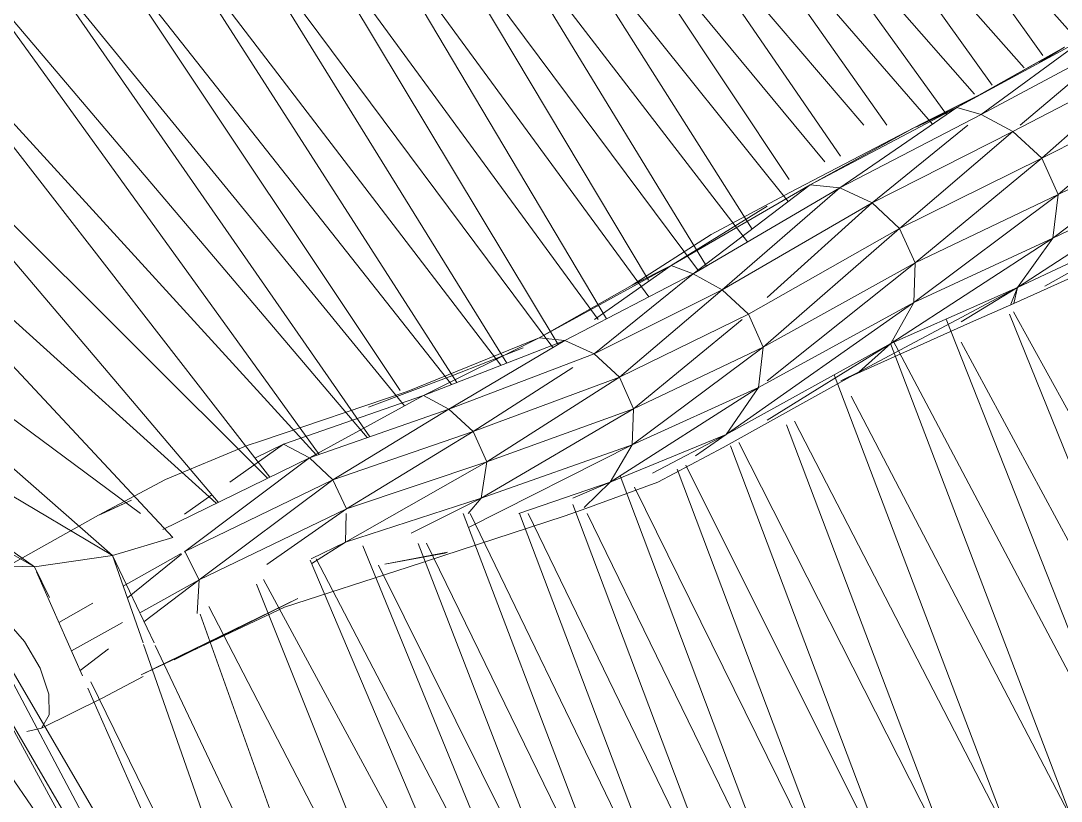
# Model space of a CAD drawing. Header units: millimetres. Extents: x -8546 to 211781, y -3000 to 31870.
# Drawn here: x -4723.57 to -4674.68, y 2544.46 to 2581.12 of the extents above; entities that cross this region are included whole.
import ezdxf

# ---------------------------------------------------------------- set-up
doc = ezdxf.new("R2010")
doc.units = ezdxf.units.MM
doc.layers.add('G-IMPT', color=8, linetype='Continuous', lineweight=9)
doc.layers.add('I-FURN', color=30, linetype='Continuous', lineweight=9)

# ---------------------------------------------------------------- blocks, each defined once
blk = doc.blocks.new('Artificial banana plant 1500mm - Family 4__C1-728657-Begane grond')
at = {"layer": 'G-IMPT'}
for p, q in [((-271.928, -64.508), (-262.788, -77.382)), ((-271.928, -64.508), (-262.788, -77.382)), ((-271.928, -64.508), (-261.354, -76.43)), ((-271.928, -64.508), (-261.354, -76.43)), ((-274.618, -65.558), (-265.156, -78.776)), ((-274.618, -65.558), (-265.156, -78.776)), ((-274.618, -65.558), (-263.663, -77.967)), ((-274.618, -65.558), (-263.663, -77.967)), ((-277.158, -66.472), (-267.313, -80.161)), ((-277.158, -66.472), (-267.313, -80.161)), ((-277.158, -66.472), (-265.996, -79.203)), ((-277.158, -66.472), (-265.996, -79.203)), ((-279.568, -67.248), (-270.119, -80.662)), ((-279.568, -67.248), (-270.119, -80.662)), ((-279.568, -67.248), (-267.964, -80.608)), ((-279.568, -67.248), (-267.964, -80.608)), ((-281.978, -67.991), (-272.297, -82.117)), ((-281.978, -67.991), (-272.297, -82.117)), ((-281.978, -67.991), (-271.19, -80.662)), ((-281.978, -67.991), (-271.19, -80.662)), ((-284.358, -68.69), (-274.704, -83.203)), ((-284.358, -68.69), (-274.704, -83.203)), ((-284.358, -68.69), (-273.032, -82.378)), ((-284.358, -68.69), (-273.032, -82.378)), ((-286.758, -69.253), (-276.448, -85.536)), ((-286.758, -69.253), (-276.448, -85.536)), ((-286.758, -69.253), (-274.747, -84.241)), ((-286.758, -69.253), (-274.747, -84.241)), ((-283.285, -89.751), (-295.088, -69.889)), ((-283.285, -89.751), (-295.088, -69.889)), ((-295.088, -69.889), (-281.295, -88.719)), ((-295.088, -69.889), (-281.295, -88.719)), ((-281.31, -87.937), (-292.098, -69.876)), ((-281.31, -87.937), (-292.098, -69.876)), ((-292.098, -69.876), (-278.969, -87.496)), ((-292.098, -69.876), (-278.969, -87.496)), ((-289.338, -69.665), (-278.59, -87.273)), ((-289.338, -69.665), (-278.59, -87.273)), ((-289.338, -69.665), (-276.66, -86.141)), ((-289.338, -69.665), (-276.66, -86.141)), ((-287.97, -91.829), (-301.318, -70.282)), ((-287.97, -91.829), (-301.318, -70.282)), ((-285.812, -91.104), (-301.318, -70.282)), ((-285.812, -91.104), (-301.318, -70.282)), ((-285.557, -90.952), (-298.198, -69.942)), ((-285.557, -90.952), (-298.198, -69.942)), ((-283.68, -89.78), (-298.198, -69.942)), ((-283.68, -89.78), (-298.198, -69.942)), ((-304.378, -70.844), (-290.315, -92.744)), ((-304.378, -70.844), (-290.315, -92.744)), ((-304.378, -70.844), (-288.245, -91.936)), ((-304.378, -70.844), (-288.245, -91.936)), ((-307.348, -71.57), (-292.979, -93.115)), ((-307.348, -71.57), (-292.979, -93.115)), ((-307.348, -71.57), (-290.57, -92.844)), ((-307.348, -71.57), (-290.57, -92.844)), ((-310.348, -72.346), (-294.41, -95.292)), ((-310.348, -72.346), (-294.41, -95.292)), ((-310.348, -72.346), (-292.777, -93.842)), ((-310.348, -72.346), (-292.777, -93.842)), ((-313.468, -73.035), (-296.785, -96.119)), ((-313.468, -73.035), (-296.785, -96.119)), ((-313.468, -73.035), (-294.536, -95.335)), ((-313.468, -73.035), (-294.536, -95.335)), ((-316.968, -74.197), (-299.113, -97.192)), ((-316.968, -74.197), (-299.113, -97.192)), ((-316.968, -74.197), (-296.917, -96.165)), ((-316.968, -74.197), (-296.917, -96.165)), ((-320.508, -76.011), (-301.529, -98.372)), ((-320.508, -76.011), (-301.529, -98.372)), ((-320.508, -76.011), (-299.222, -97.245)), ((-320.508, -76.011), (-299.222, -97.245)), ((-266.818, -79.823), (-260.708, -76.506)), ((-266.818, -79.823), (-260.708, -76.506)), ((-265.678, -80.15), (-260.708, -76.506)), ((-265.678, -80.15), (-260.708, -76.506)), ((-265.678, -80.15), (-259.148, -76.666)), ((-265.678, -80.15), (-259.148, -76.666)), ((-263.849, -80.662), (-259.148, -76.666)), ((-263.849, -80.662), (-259.148, -76.666)), ((-266.818, -79.823), (-261.758, -76.99)), ((-266.818, -79.823), (-261.758, -76.99)), ((-265.568, -79.129), (-261.758, -76.99)), ((-265.568, -79.129), (-261.758, -76.99)), ((-262.941, -77.718), (-261.758, -76.99)), ((-262.941, -77.718), (-261.758, -76.99)), ((-257.468, -77.446), (-264.188, -80.951)), ((-257.468, -77.446), (-264.188, -80.951)), ((-262.828, -82.208), (-257.468, -77.446)), ((-257.468, -77.446), (-262.828, -82.208)), ((-257.468, -77.446), (-262.828, -82.208)), ((-324.008, -78.25), (-303.658, -100.026)), ((-324.008, -78.25), (-303.658, -100.026)), ((-324.008, -78.25), (-301.623, -98.418)), ((-324.008, -78.25), (-301.623, -98.418)), ((-265.568, -79.129), (-268.818, -80.766)), ((-265.568, -79.129), (-268.611, -80.662)), ((-265.568, -79.129), (-268.611, -80.662)), ((-265.568, -79.129), (-268.583, -80.662)), ((-265.568, -79.129), (-268.583, -80.662)), ((-265.568, -79.129), (-268.583, -80.662)), ((-265.568, -79.129), (-266.818, -79.823)), ((-265.568, -79.129), (-266.818, -79.823)), ((-256.038, -78.767), (-262.828, -82.208)), ((-256.038, -78.767), (-262.828, -82.208)), ((-256.038, -78.767), (-262.828, -82.208)), ((-256.038, -78.767), (-262.058, -83.905)), ((-256.038, -78.767), (-262.058, -83.905)), ((-266.818, -79.823), (-273.708, -83.451)), ((-266.818, -79.823), (-273.708, -83.451)), ((-272.328, -83.599), (-266.818, -79.823)), ((-272.328, -83.599), (-266.818, -79.823)), ((-272.328, -83.599), (-265.678, -80.15)), ((-272.328, -83.599), (-265.678, -80.15)), ((-268.818, -80.766), (-266.818, -79.823)), ((-268.818, -80.766), (-266.818, -79.823)), ((-268.678, -80.71), (-266.818, -79.823)), ((-268.678, -80.71), (-266.818, -79.823)), ((-265.678, -80.15), (-266.818, -79.823)), ((-265.678, -80.15), (-266.818, -79.823)), ((-264.188, -80.951), (-265.678, -80.15)), ((-264.188, -80.951), (-265.678, -80.15)), ((-270.808, -84.306), (-266.311, -80.662)), ((-270.808, -84.306), (-266.311, -80.662)), ((-255.228, -80.55), (-262.308, -85.96)), ((-255.228, -80.55), (-262.308, -85.96)), ((-255.228, -80.55), (-262.058, -83.905)), ((-255.228, -80.55), (-262.058, -83.905)), ((-268.818, -80.766), (-274.678, -83.811)), ((-268.818, -80.766), (-274.678, -83.811)), ((-268.818, -80.766), (-273.708, -83.451)), ((-268.818, -80.766), (-273.708, -83.451)), ((-264.188, -80.951), (-270.808, -84.306)), ((-264.188, -80.951), (-270.808, -84.306)), ((-269.518, -85.503), (-264.188, -80.951)), ((-264.188, -80.951), (-269.518, -85.503)), ((-264.188, -80.951), (-269.518, -85.503)), ((-268.818, -80.766), (-268.678, -80.71)), ((-262.828, -82.208), (-264.188, -80.951)), ((-262.828, -82.208), (-264.188, -80.951)), ((-262.828, -82.208), (-264.188, -80.951)), ((-328.648, -81.503), (-306.498, -100.865)), ((-328.648, -81.503), (-306.498, -100.865)), ((-328.648, -81.503), (-305.179, -98.898)), ((-328.648, -81.503), (-305.179, -98.898)), ((-262.828, -82.208), (-269.518, -85.503)), ((-262.828, -82.208), (-269.518, -85.503)), ((-262.828, -82.208), (-269.518, -85.503)), ((-262.828, -82.208), (-268.788, -87.119)), ((-262.828, -82.208), (-268.788, -87.119)), ((-263.978, -88.288), (-255.288, -82.604)), ((-263.978, -88.288), (-255.288, -82.604)), ((-262.828, -82.208), (-262.058, -83.905)), ((-262.828, -82.208), (-262.058, -83.905)), ((-255.288, -82.604), (-262.308, -85.96)), ((-255.288, -82.604), (-262.308, -85.96)), ((-280.248, -87.243), (-273.708, -83.451)), ((-280.248, -87.243), (-273.708, -83.451)), ((-273.708, -83.451), (-279.208, -87.637)), ((-273.708, -83.451), (-279.208, -87.637)), ((-272.328, -83.599), (-279.208, -87.637)), ((-272.328, -83.599), (-279.208, -87.637)), ((-277.858, -88.395), (-272.328, -83.599)), ((-277.858, -88.395), (-272.328, -83.599)), ((-272.328, -83.599), (-273.708, -83.451)), ((-272.328, -83.599), (-273.708, -83.451)), ((-270.808, -84.306), (-272.328, -83.599)), ((-270.808, -84.306), (-272.328, -83.599)), ((-274.678, -83.811), (-278.368, -85.797)), ((-268.848, -88.982), (-262.058, -83.905)), ((-268.848, -88.982), (-262.058, -83.905)), ((-268.788, -87.119), (-262.058, -83.905)), ((-268.788, -87.119), (-262.058, -83.905)), ((-262.308, -85.96), (-262.058, -83.905)), ((-262.308, -85.96), (-262.058, -83.905)), ((-275.74, -84.465), (-280.248, -87.243)), ((-275.74, -84.465), (-280.248, -87.243)), ((-275.74, -84.465), (-280.248, -87.243)), ((-270.808, -84.306), (-277.858, -88.395)), ((-270.808, -84.306), (-277.858, -88.395)), ((-275.74, -88.746), (-270.808, -84.306)), ((-270.808, -84.306), (-275.74, -88.746)), ((-270.808, -84.306), (-275.74, -88.746)), ((-269.518, -85.503), (-270.808, -84.306)), ((-269.518, -85.503), (-270.808, -84.306)), ((-269.518, -85.503), (-270.808, -84.306)), ((-263.978, -88.288), (-256.448, -84.738)), ((-263.978, -88.288), (-256.448, -84.738)), ((-269.518, -85.503), (-276.618, -89.537)), ((-269.518, -85.503), (-276.618, -89.537)), ((-269.518, -85.503), (-276.618, -89.537)), ((-269.518, -85.503), (-275.928, -91.079)), ((-269.518, -85.503), (-275.928, -91.079)), ((-269.518, -85.503), (-268.788, -87.119)), ((-269.518, -85.503), (-268.788, -87.119)), ((-262.693, -88.216), (-257.486, -85.316)), ((-262.693, -88.216), (-257.486, -85.316)), ((-331.969, -85.745), (-306.498, -100.865)), ((-331.969, -85.745), (-306.498, -100.865)), ((-278.368, -85.797), (-282.078, -88.167)), ((-269.918, -90.917), (-262.308, -85.96)), ((-269.918, -90.917), (-262.308, -85.96)), ((-268.848, -88.982), (-262.308, -85.96)), ((-268.848, -88.982), (-262.308, -85.96)), ((-263.978, -88.288), (-262.308, -85.96)), ((-263.978, -88.288), (-262.308, -85.96)), ((-264.148, -89.027), (-257.988, -86.275)), ((-264.148, -89.027), (-257.988, -86.275)), ((-330.428, -87.147), (-310.168, -101.405)), ((-330.428, -87.147), (-310.168, -101.405)), ((-280.248, -87.243), (-284.866, -89.78)), ((-280.248, -87.243), (-284.866, -89.78)), ((-280.248, -87.243), (-283.844, -89.78)), ((-280.248, -87.243), (-283.844, -89.78)), ((-280.248, -87.243), (-282.078, -88.167)), ((-280.248, -87.243), (-282.078, -88.167)), ((-280.248, -87.243), (-281.938, -88.114)), ((-280.248, -87.243), (-281.938, -88.114)), ((-280.248, -87.243), (-279.208, -87.637)), ((-280.248, -87.243), (-279.208, -87.637)), ((-268.788, -87.119), (-275.928, -91.079)), ((-268.788, -87.119), (-275.928, -91.079)), ((-275.74, -92.66), (-268.788, -87.119)), ((-275.74, -92.66), (-268.788, -87.119)), ((-268.848, -88.982), (-268.788, -87.119)), ((-268.848, -88.982), (-268.788, -87.119)), ((-285.238, -90.764), (-279.208, -87.637)), ((-285.238, -90.764), (-279.208, -87.637)), ((-283.868, -91.403), (-279.208, -87.637)), ((-283.868, -91.403), (-279.208, -87.637)), ((-277.858, -88.395), (-279.208, -87.637)), ((-277.858, -88.395), (-279.208, -87.637)), ((-282.078, -88.167), (-286.448, -90.649)), ((-282.078, -88.167), (-286.448, -90.649)), ((-277.858, -88.395), (-283.868, -91.403)), ((-277.858, -88.395), (-283.868, -91.403)), ((-282.678, -92.497), (-277.858, -88.395)), ((-277.858, -88.395), (-282.678, -92.497)), ((-277.858, -88.395), (-282.678, -92.497)), ((-282.078, -88.167), (-281.938, -88.114)), ((-276.618, -89.537), (-277.858, -88.395)), ((-276.618, -89.537), (-277.858, -88.395)), ((-276.618, -89.537), (-277.858, -88.395)), ((-263.978, -88.288), (-271.408, -92.237)), ((-263.978, -88.288), (-271.408, -92.237)), ((-263.978, -88.288), (-269.918, -90.917)), ((-263.978, -88.288), (-269.918, -90.917)), ((-266.613, -89.887), (-263.978, -88.288)), ((-266.613, -89.887), (-263.978, -88.288)), ((-264.288, -89.071), (-263.978, -88.288)), ((-264.288, -89.071), (-263.978, -88.288)), ((-264.288, -89.071), (-263.978, -88.288)), ((-264.148, -89.027), (-263.978, -88.288)), ((-264.148, -89.027), (-263.978, -88.288)), ((-264.148, -89.027), (-263.978, -88.288)), ((-277.658, -95.193), (-268.848, -88.982)), ((-277.658, -95.193), (-268.848, -88.982)), ((-268.848, -88.982), (-276.138, -92.978)), ((-268.848, -88.982), (-276.138, -92.978)), ((-269.918, -90.917), (-268.848, -88.982)), ((-269.918, -90.917), (-268.848, -88.982)), ((-264.148, -89.027), (-266.178, -89.922)), ((-264.148, -89.027), (-266.178, -89.922)), ((-252.378, -110.752), (-264.166, -89.428)), ((-252.378, -110.752), (-264.166, -89.428)), ((-284.867, -89.78), (-286.448, -90.649)), ((-284.867, -89.78), (-286.448, -90.649)), ((-276.618, -89.537), (-282.678, -92.497)), ((-276.618, -89.537), (-282.678, -92.497)), ((-276.618, -89.537), (-282.678, -92.497)), ((-276.914, -89.78), (-282.018, -93.974)), ((-276.914, -89.78), (-282.018, -93.974)), ((-276.618, -89.537), (-275.928, -91.079)), ((-276.618, -89.537), (-275.928, -91.079)), ((-272.278, -92.668), (-266.178, -89.922)), ((-272.278, -92.668), (-266.178, -89.922)), ((-258.388, -112.406), (-267.329, -89.772)), ((-258.388, -112.406), (-267.329, -89.772)), ((-255.438, -111.6), (-264.343, -89.532)), ((-255.438, -111.6), (-264.343, -89.532)), ((-292.648, -93.174), (-286.448, -90.649)), ((-292.648, -93.174), (-286.448, -90.649)), ((-291.888, -93.358), (-286.448, -90.649)), ((-291.888, -93.358), (-286.448, -90.649)), ((-285.238, -90.764), (-291.888, -93.358)), ((-285.238, -90.764), (-291.888, -93.358)), ((-290.698, -93.999), (-285.238, -90.764)), ((-285.238, -90.764), (-290.698, -93.999)), ((-285.238, -90.764), (-290.698, -93.999)), ((-285.238, -90.764), (-286.448, -90.649)), ((-285.238, -90.764), (-286.448, -90.649)), ((-283.868, -91.403), (-285.238, -90.764)), ((-283.868, -91.403), (-285.238, -90.764)), ((-283.868, -91.403), (-285.238, -90.764)), ((-277.658, -95.193), (-269.918, -90.917)), ((-277.658, -95.193), (-269.918, -90.917)), ((-275.74, -94.52), (-269.918, -90.917)), ((-275.74, -94.52), (-269.918, -90.917)), ((-271.408, -92.237), (-269.918, -90.917)), ((-271.408, -92.237), (-269.918, -90.917)), ((-261.388, -113.322), (-269.937, -90.917)), ((-261.388, -113.322), (-269.937, -90.917)), ((-258.388, -112.406), (-269.831, -90.76)), ((-258.388, -112.406), (-269.831, -90.76)), ((-255.438, -111.6), (-266.613, -90.847)), ((-255.438, -111.6), (-266.613, -90.847)), ((-283.868, -91.403), (-290.698, -93.999)), ((-283.868, -91.403), (-290.698, -93.999)), ((-283.868, -91.403), (-290.698, -93.999)), ((-287.198, -91.109), (-290.548, -92.435)), ((-282.678, -92.497), (-283.868, -91.403)), ((-282.678, -92.497), (-283.868, -91.403)), ((-282.678, -92.497), (-283.868, -91.403)), ((-275.928, -91.079), (-282.078, -95.671)), ((-275.928, -91.079), (-282.078, -95.671)), ((-275.928, -91.079), (-282.018, -93.974)), ((-275.928, -91.079), (-282.018, -93.974)), ((-276.138, -92.978), (-275.928, -91.079)), ((-276.138, -92.978), (-275.928, -91.079)), ((-289.558, -95.053), (-284.867, -92.044)), ((-284.867, -92.044), (-289.558, -95.053)), ((-284.867, -92.044), (-289.558, -95.053)), ((-277.798, -95.793), (-271.408, -92.237)), ((-277.798, -95.793), (-271.408, -92.237)), ((-264.258, -114.312), (-272.584, -92.39)), ((-264.258, -114.312), (-272.584, -92.39)), ((-272.278, -92.668), (-271.408, -92.237)), ((-272.278, -92.668), (-271.408, -92.237)), ((-290.548, -92.435), (-294.468, -93.909)), ((-290.548, -92.435), (-294.338, -93.859)), ((-282.678, -92.497), (-289.558, -95.053)), ((-282.678, -92.497), (-289.558, -95.053)), ((-282.678, -92.497), (-289.558, -95.053)), ((-282.678, -92.497), (-288.908, -96.476)), ((-282.678, -92.497), (-288.908, -96.476)), ((-282.678, -92.497), (-282.018, -93.974)), ((-282.678, -92.497), (-282.018, -93.974)), ((-292.648, -93.174), (-299.498, -95.485)), ((-292.648, -93.174), (-299.498, -95.485)), ((-291.888, -93.358), (-298.468, -95.646)), ((-291.888, -93.358), (-298.468, -95.646)), ((-297.238, -96.277), (-291.888, -93.358)), ((-291.888, -93.358), (-297.238, -96.277)), ((-291.888, -93.358), (-297.238, -96.277)), ((-290.698, -93.999), (-291.888, -93.358)), ((-290.698, -93.999), (-291.888, -93.358)), ((-290.698, -93.999), (-291.888, -93.358)), ((-276.138, -92.978), (-283.118, -97.424)), ((-276.138, -92.978), (-283.118, -97.424)), ((-276.138, -92.978), (-282.078, -95.671)), ((-276.138, -92.978), (-282.078, -95.671)), ((-277.658, -95.193), (-276.138, -92.978)), ((-277.658, -95.193), (-276.138, -92.978)), ((-294.468, -93.909), (-294.338, -93.859)), ((-261.388, -113.322), (-271.792, -93.394)), ((-261.388, -113.322), (-271.792, -93.394)), ((-290.698, -93.999), (-297.238, -96.277)), ((-290.698, -93.999), (-297.238, -96.277)), ((-290.698, -93.999), (-297.238, -96.277)), ((-290.698, -93.999), (-296.148, -97.311)), ((-290.698, -93.999), (-296.148, -97.311)), ((-290.698, -93.999), (-296.148, -97.311)), ((-289.558, -95.053), (-290.698, -93.999)), ((-289.558, -95.053), (-290.698, -93.999)), ((-289.558, -95.053), (-290.698, -93.999)), ((-282.018, -93.974), (-289.178, -98.173)), ((-282.018, -93.974), (-289.178, -98.173)), ((-282.018, -93.974), (-288.908, -96.476)), ((-282.018, -93.974), (-288.908, -96.476)), ((-282.078, -95.671), (-282.018, -93.974)), ((-282.078, -95.671), (-282.018, -93.974)), ((-321.949, -94.715), (-310.168, -101.405)), ((-321.949, -94.715), (-310.168, -101.405)), ((-266.978, -115.427), (-274.824, -94.735)), ((-266.978, -115.427), (-274.824, -94.735)), ((-264.258, -114.312), (-274.444, -94.568)), ((-264.258, -114.312), (-274.444, -94.568)), ((-289.558, -95.053), (-296.148, -97.311)), ((-289.558, -95.053), (-296.148, -97.311)), ((-289.558, -95.053), (-296.148, -97.311)), ((-289.558, -95.053), (-295.508, -98.684)), ((-289.558, -95.053), (-295.508, -98.684)), ((-289.558, -95.053), (-288.908, -96.476)), ((-289.558, -95.053), (-288.908, -96.476)), ((-277.658, -95.193), (-283.118, -97.424)), ((-277.658, -95.193), (-283.118, -97.424)), ((-277.658, -95.193), (-281.121, -96.996)), ((-277.658, -95.193), (-281.121, -96.996)), ((-279.102, -96.197), (-277.658, -95.193)), ((-279.102, -96.197), (-277.658, -95.193)), ((-304.008, -97.294), (-300.168, -95.698)), ((-304.008, -97.294), (-300.168, -95.698)), ((-300.984, -97.422), (-298.468, -95.646)), ((-298.468, -95.646), (-300.984, -97.422)), ((-298.468, -95.646), (-300.984, -97.422)), ((-299.498, -95.485), (-300.168, -95.698)), ((-299.498, -95.485), (-300.168, -95.698)), ((-298.468, -95.646), (-299.811, -96.294)), ((-298.468, -95.646), (-299.811, -96.294)), ((-297.238, -96.277), (-298.468, -95.646)), ((-297.238, -96.277), (-298.468, -95.646)), ((-297.238, -96.277), (-298.468, -95.646)), ((-289.778, -99.555), (-282.078, -95.671)), ((-289.778, -99.555), (-282.078, -95.671)), ((-282.078, -95.671), (-289.178, -98.173)), ((-282.078, -95.671), (-289.178, -98.173)), ((-283.118, -97.424), (-282.078, -95.671)), ((-283.118, -97.424), (-282.078, -95.671)), ((-277.798, -95.793), (-280.878, -97.433)), ((-269.558, -116.63), (-277.464, -95.72)), ((-269.558, -116.63), (-277.464, -95.72)), ((-277.07, -95.56), (-266.978, -115.427)), ((-277.07, -95.56), (-266.978, -115.427)), ((-297.238, -96.277), (-304.138, -99.646)), ((-297.238, -96.277), (-304.138, -99.646)), ((-297.238, -96.277), (-304.138, -99.646)), ((-297.238, -96.277), (-303.098, -100.69)), ((-297.238, -96.277), (-303.098, -100.69)), ((-297.238, -96.277), (-303.098, -100.69)), ((-296.148, -97.311), (-297.238, -96.277)), ((-296.148, -97.311), (-297.238, -96.277)), ((-296.148, -97.311), (-297.238, -96.277)), ((-288.908, -96.476), (-295.548, -100.251)), ((-288.908, -96.476), (-295.548, -100.251)), ((-288.908, -96.476), (-295.508, -98.684)), ((-288.908, -96.476), (-295.508, -98.684)), ((-289.178, -98.173), (-288.908, -96.476)), ((-289.178, -98.173), (-288.908, -96.476)), ((-279.562, -96.628), (-269.558, -116.63)), ((-279.562, -96.628), (-269.558, -116.63)), ((-274.368, -119.064), (-282.65, -97.125)), ((-274.368, -119.064), (-282.65, -97.125)), ((-271.998, -117.889), (-279.963, -96.812)), ((-271.998, -117.889), (-279.963, -96.812)), ((-304.008, -97.294), (-307.158, -98.984)), ((-296.148, -97.311), (-303.098, -100.69)), ((-296.148, -97.311), (-303.098, -100.69)), ((-296.148, -97.311), (-303.098, -100.69)), ((-296.148, -97.311), (-302.428, -102.01)), ((-296.148, -97.311), (-302.428, -102.01)), ((-296.148, -97.311), (-295.508, -98.684)), ((-296.148, -97.311), (-295.508, -98.684)), ((-287.407, -98.898), (-283.118, -97.424)), ((-287.407, -98.898), (-283.118, -97.424)), ((-284.867, -98.176), (-283.118, -97.424)), ((-284.867, -98.176), (-283.118, -97.424)), ((-280.878, -97.433), (-284.428, -98.719)), ((-280.878, -97.433), (-284.428, -98.719)), ((-284.333, -98.624), (-283.118, -97.424)), ((-284.333, -98.624), (-283.118, -97.424)), ((-271.998, -117.889), (-281.973, -97.655)), ((-271.998, -117.889), (-281.973, -97.655)), ((-303.121, -98.929), (-301.83, -98.018)), ((-301.83, -98.018), (-303.121, -98.929)), ((-301.83, -98.018), (-303.121, -98.929)), ((-289.178, -98.173), (-295.548, -100.251)), ((-289.178, -98.173), (-295.548, -100.251)), ((-289.178, -98.173), (-292.462, -99.829)), ((-289.178, -98.173), (-292.462, -99.829)), ((-289.789, -98.898), (-289.178, -98.173)), ((-289.789, -98.898), (-289.178, -98.173)), ((-307.158, -98.984), (-305.608, -98.278)), ((-307.158, -98.984), (-305.608, -98.278)), ((-307.028, -98.936), (-305.608, -98.278)), ((-307.028, -98.936), (-305.608, -98.278)), ((-295.508, -98.684), (-302.428, -102.01)), ((-295.508, -98.684), (-302.428, -102.01)), ((-295.508, -98.684), (-299.241, -101.296)), ((-295.508, -98.684), (-299.241, -101.296)), ((-285.268, -99.023), (-284.428, -98.719)), ((-285.268, -99.023), (-284.428, -98.719)), ((-276.728, -120.011), (-284.867, -98.471)), ((-276.728, -120.011), (-284.867, -98.471)), ((-307.158, -98.984), (-314.198, -102.923)), ((-307.158, -98.984), (-314.198, -102.923)), ((-307.158, -98.984), (-307.028, -98.936)), ((-295.548, -100.251), (-295.513, -98.898)), ((-295.548, -100.251), (-295.513, -98.898)), ((-285.268, -99.023), (-292.598, -101.421)), ((-285.268, -99.023), (-292.598, -101.421)), ((-281.458, -121.378), (-290.028, -98.898)), ((-281.458, -121.378), (-290.028, -98.898)), ((-279.088, -120.771), (-289.699, -98.898)), ((-279.088, -120.771), (-289.699, -98.898)), ((-279.088, -120.771), (-287.381, -98.898)), ((-279.088, -120.771), (-287.381, -98.898)), ((-276.728, -120.011), (-286.971, -98.898)), ((-276.728, -120.011), (-286.971, -98.898)), ((-274.368, -119.064), (-284.199, -98.898)), ((-274.368, -119.064), (-284.199, -98.898)), ((-306.498, -100.865), (-303.658, -100.026)), ((-306.498, -100.865), (-303.658, -100.026)), ((-303.098, -100.69), (-303.121, -100.667)), ((-303.098, -100.69), (-303.121, -100.667)), ((-303.098, -100.69), (-303.121, -100.667)), ((-303.098, -100.69), (-303.121, -100.702)), ((-303.098, -100.69), (-303.121, -100.702)), ((-303.098, -100.69), (-303.121, -100.702)), ((-303.098, -100.69), (-303.121, -100.708)), ((-303.098, -100.69), (-303.121, -100.708)), ((-303.098, -100.69), (-302.428, -102.01)), ((-303.098, -100.69), (-302.428, -102.01)), ((-295.548, -100.251), (-297.171, -101.029)), ((-295.548, -100.251), (-297.171, -101.029)), ((-297.137, -101.253), (-295.548, -100.251)), ((-297.137, -101.253), (-295.548, -100.251)), ((-285.498, -122.944), (-294.736, -100.422)), ((-285.498, -122.944), (-294.736, -100.422)), ((-283.708, -122.039), (-292.141, -100.306)), ((-283.708, -122.039), (-292.141, -100.306)), ((-281.458, -121.378), (-291.748, -100.299)), ((-281.458, -121.378), (-291.748, -100.299)), ((-310.168, -101.405), (-306.498, -100.865)), ((-310.168, -101.405), (-306.498, -100.865)), ((-305.061, -104.975), (-306.498, -100.865)), ((-305.061, -104.975), (-306.498, -100.865)), ((-305.218, -103.563), (-306.498, -100.865)), ((-305.218, -103.563), (-306.498, -100.865)), ((-303.265, -100.783), (-305.991, -102.314)), ((-303.265, -100.783), (-305.991, -102.314)), ((-303.265, -100.783), (-305.991, -102.314)), ((-303.25, -100.812), (-305.799, -102.865)), ((-303.25, -100.812), (-305.799, -102.865)), ((-287.418, -124.132), (-297.205, -101.093)), ((-287.418, -124.132), (-297.205, -101.093)), ((-285.498, -122.944), (-296.927, -101.034)), ((-285.498, -122.944), (-296.927, -101.034)), ((-293.708, -101.284), (-290.758, -100.712)), ((-293.708, -101.284), (-290.888, -100.757)), ((-290.888, -100.757), (-290.758, -100.712)), ((-290.758, -100.712), (-290.888, -100.757)), ((-310.168, -101.405), (-314.128, -101.304)), ((-310.168, -101.405), (-314.128, -101.304)), ((-314.128, -101.304), (-299.708, -128.428)), ((-314.128, -101.304), (-299.708, -128.428)), ((-314.128, -101.304), (-298.268, -128.386)), ((-314.128, -101.304), (-298.268, -128.386)), ((-310.168, -101.405), (-309.464, -102.84)), ((-310.168, -101.405), (-309.464, -102.84)), ((-310.064, -101.64), (-307.91, -106.524)), ((-310.064, -101.64), (-307.91, -106.524)), ((-292.598, -101.421), (-298.418, -103.292)), ((-292.598, -101.421), (-298.418, -103.292)), ((-283.708, -122.039), (-293.994, -101.326)), ((-283.708, -122.039), (-293.994, -101.326)), ((-302.428, -102.01), (-305.218, -103.563)), ((-302.428, -102.01), (-305.218, -103.563)), ((-302.428, -102.01), (-305.02, -103.982)), ((-302.428, -102.01), (-305.02, -103.982)), ((-302.528, -103.598), (-302.428, -102.01)), ((-302.528, -103.598), (-302.428, -102.01)), ((-287.418, -124.132), (-299.399, -101.993)), ((-287.418, -124.132), (-299.399, -101.993)), ((-290.268, -125.849), (-299.737, -102.224)), ((-290.268, -125.849), (-299.737, -102.224)), ((-307.416, -103.114), (-309.018, -104.013)), ((-307.416, -103.114), (-309.018, -104.013)), ((-307.416, -103.114), (-309.018, -104.013)), ((-297.788, -102.886), (-305.158, -106.475)), ((-297.788, -102.886), (-305.158, -106.475)), ((-297.788, -102.886), (-303.598, -105.777)), ((-297.788, -102.886), (-303.598, -105.777)), ((-304.546, -104.981), (-305.205, -103.59)), ((-304.546, -104.981), (-305.205, -103.59)), ((-298.418, -103.292), (-305.158, -106.475)), ((-298.418, -103.292), (-305.158, -106.475)), ((-293.994, -127.086), (-302.372, -103.625)), ((-293.994, -127.086), (-302.372, -103.625)), ((-290.268, -125.849), (-301.979, -103.264)), ((-290.268, -125.849), (-301.979, -103.264)), ((-310.628, -104.917), (-311.578, -103.835)), ((-306.036, -104.018), (-308.428, -105.349)), ((-306.036, -104.018), (-308.428, -105.349)), ((-316.118, -104.2), (-304.858, -120.555)), ((-316.118, -104.2), (-304.858, -120.555)), ((-310.628, -104.917), (-309.898, -106.168)), ((-296.758, -128.732), (-305.035, -105.05)), ((-296.758, -128.732), (-305.035, -105.05)), ((-293.788, -127.662), (-304.491, -105.096)), ((-293.788, -127.662), (-304.491, -105.096)), ((-306.689, -105.253), (-308.023, -106.268)), ((-306.689, -105.253), (-308.023, -106.268)), ((-304.858, -120.555), (-312.938, -105.824)), ((-304.858, -120.555), (-312.938, -105.824)), ((-312.938, -105.824), (-299.708, -128.428)), ((-312.938, -105.824), (-299.708, -128.428)), ((-309.488, -107.383), (-309.898, -106.168)), ((-305.062, -106.554), (-306.988, -107.577)), ((-307.515, -106.812), (-296.758, -128.732)), ((-307.515, -106.812), (-296.758, -128.732)), ((-309.468, -108.357), (-309.488, -107.383)), ((-307.656, -107.099), (-298.268, -128.386)), ((-307.656, -107.099), (-298.268, -128.386)), ((-306.988, -107.577), (-309.828, -108.98)), ((-306.988, -107.577), (-309.828, -108.98)), ((-309.828, -108.98), (-309.468, -108.357)), ((-310.518, -109.138), (-309.828, -108.98))]:
    blk.add_line(p, q, dxfattribs=at)
blk = doc.blocks.new('Artificial banana plant 1500mm - Family 4__C2-728658-Begane grond')
blk.add_blockref('Artificial banana plant 1500mm - Family 4__C1-728657-Begane grond', (0, 0))
blk = doc.blocks.new('Artificial banana plant 1500mm - Family 4-728656-Begane grond')
blk.add_blockref('Artificial banana plant 1500mm - Family 4__C2-728658-Begane grond', (0, 0))
blk = doc.blocks.new('Artificial banana plant 1500mm - Ny märkning-728662-Begane grond')
blk.add_blockref('Artificial banana plant 1500mm - Family 4-728656-Begane grond', (0, 0))

msp = doc.modelspace()

# ---------------------------------------------------------------- block references
at = {"layer": 'I-FURN'}
msp.add_blockref('Artificial banana plant 1500mm - Ny märkning-728662-Begane grond', (-4412.758, 2656.875), dxfattribs=at)

doc.saveas('drawing.dxf')
